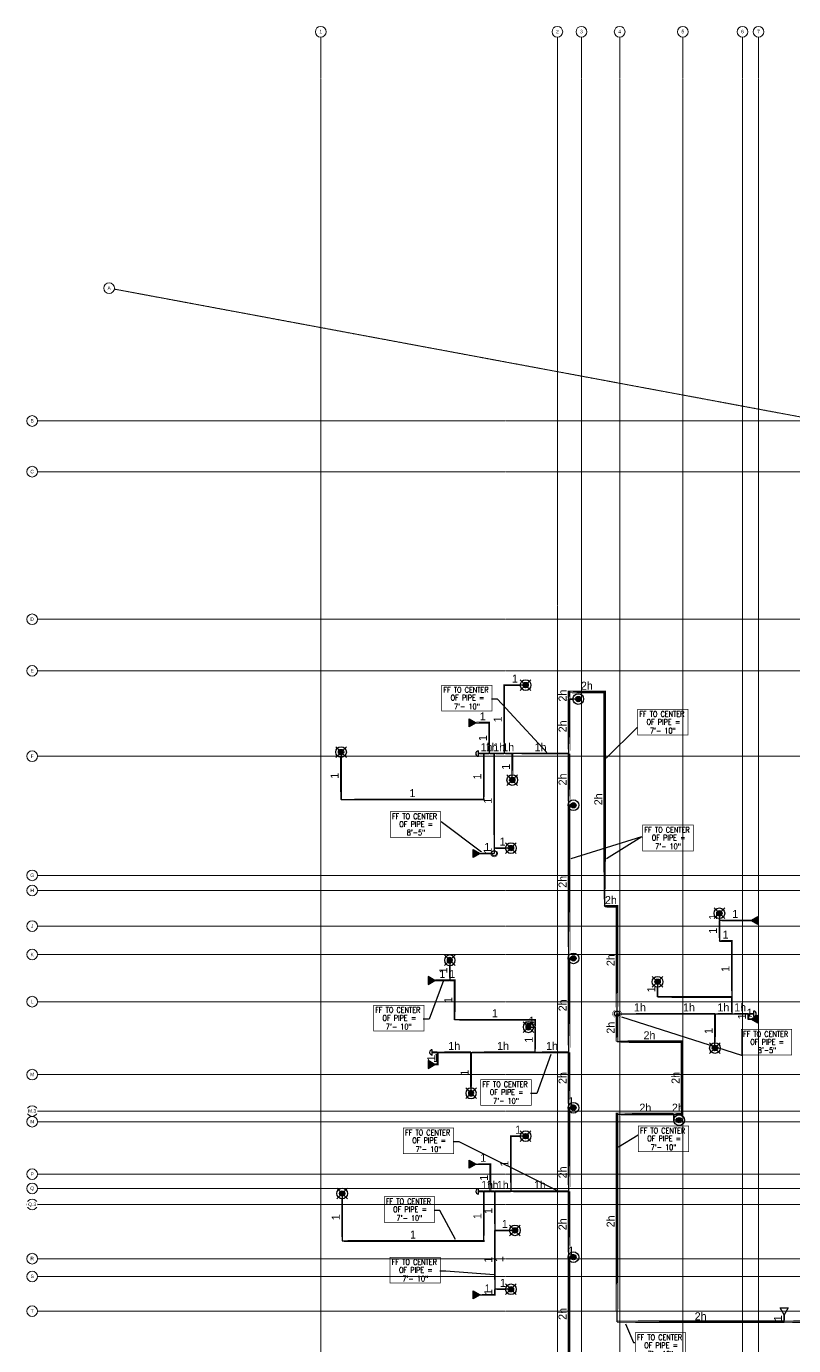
# Model space of a CAD drawing. Header units: inches. Extents: x -4862 to 241, y -496 to 4477.
# Drawn here: x -3679 to -2817, y 300 to 1784 of the extents above; entities that cross this region are included whole.
import ezdxf
from ezdxf.enums import TextEntityAlignment as Align

# ---------------------------------------------------------------- set-up
doc = ezdxf.new("R2010")
doc.units = ezdxf.units.IN
doc.header["$MEASUREMENT"] = 0
doc.linetypes.add('Grid Line', pattern=[0.875, 0.5, -0.125, 0.125, -0.125])
for name, color, linetype in [('Coordination', 1, 'Continuous'), ('headdn', 7, 'Continuous'), ('PIPEBL', 4, 'Continuous'), ('pipemn', 6, 'Continuous'), ('PIPESPC', 7, 'Continuous'), ('spk-cap', 7, 'Continuous'), ('spk-piperise', 7, 'Continuous'), ('TIDYPIPE', 7, 'Continuous')]:
    doc.layers.add(name, color=color, linetype=linetype)
doc.layers.add('S-GRID', color=1, linetype='Continuous', lineweight=9)
doc.layers.add('S-GRID-IDEN', color=1, linetype='Continuous', lineweight=13)
doc.styles.add('Arial', font='arial.ttf', dxfattribs={"height": 3.934132})
doc.styles.add('PDA1', font='ROMAND', dxfattribs={"width": 0.755})
doc.styles.add('PIPE', font='PIPE.SHX')
doc.dimstyles.get("Standard").update_dxf_attribs({"dimtxt": 0.18, "dimasz": 0.18, "dimexe": 0.18, "dimexo": 0.0625, "dimgap": 0.09, "dimtad": 0, "dimtih": 1, "dimtoh": 1, "dimdec": 4, "dimzin": 0, "dimdsep": 46, "dimtxsty": 'Standard', "dimcen": 0.09, "dimadec": 0, "dimazin": 0, "dimtfac": 1, "dimtdec": 4, "dimtofl": 0, "dimtmove": 0, "dimatfit": 3, "dimfxl": 1, "dimtolj": 1, "dimtzin": 0, "dimarcsym": 0})

# ---------------------------------------------------------------- blocks, each defined once
blk = doc.blocks.new('Grid - 3_16_-139788-MAIN LEVEL')
at = {"layer": 'S-GRID-IDEN'}
blk.add_circle((0, 0), 0.188, dxfattribs=at)
blk = doc.blocks.new('side2')
for p, q in [((0, 0), (7.8, 4.5)), ((7.8, -4.5), (0, 0)), ((7.8, 4.5), (7.8, -4.5))]:
    blk.add_line(p, q)
blk.add_solid([(7.8, -4.5), (0, 0), (7.8, 4.5)])
blk = doc.blocks.new('dpend2')
for p, q in [((-6, -6), (6, 6)), ((6, -6), (-6, 6))]:
    blk.add_line(p, q)
for radius in [6, 3]:
    blk.add_circle((0, 0), radius)
for points in [[(0, 0), (-3, 0), (-2.1, 2.1)], [(0, 0), (-3, 0), (-2.1, -2.1)], [(0, 0), (0, 3), (-2.1, 2.1)], [(0, 0), (0, -3), (-2.1, -2.1)], [(0, 0), (0, 3), (2.1, 2.1)], [(0, 0), (3, 0), (2.1, 2.1)], [(0, 0), (3, 0), (2.1, -2.1)], [(0, 0), (0, -3), (2.1, -2.1)]]:
    blk.add_solid(points)
blk = doc.blocks.new('dpend1')
for radius in [6, 3]:
    blk.add_circle((0, 0), radius)
for points in [[(0, 3), (-2.5, -1.6), (-2.6, 1.4)], [(0, 3), (-2.5, -1.6), (2.5, -1.6)], [(2.5, -1.6), (0, 3), (2.6, 1.5)], [(2.5, -1.6), (-2.5, -1.6), (0, -3)]]:
    blk.add_solid(points)
blk = doc.blocks.new('SIDE1')
for p, q in [((0, 0), (7.8, 4.5)), ((7.8, -4.5), (0, 0)), ((7.8, 4.5), (7.8, -4.5))]:
    blk.add_line(p, q)
blk = doc.blocks.new('PIPESPC')
at = {"layer": 'PIPESPC', "style": 'PIPE', "width": 0.9}
blk.add_attdef('SIZE', text='', height=9, dxfattribs=at).set_placement((0, 4), align=Align.CENTER)
at = {"layer": 'PIPESPC', "style": 'PIPE', "flags": 1}
blk.add_attdef('SCHED', (25.3, 3.9), '', height=9, dxfattribs=at)
blk = doc.blocks.new('CAP')
blk.add_line((0, 3), (0, -3))
blk.add_arc((0, 0), 3, 270, 90)
blk = doc.blocks.new('rise')
blk.add_circle((0, 0), 3)
blk = doc.blocks.new('vvvvbbbbbbbb')
at = {"layer": 'Coordination', "const_width": 0.75}
blk.add_lwpolyline([(2834.9, 1670), (2834.9, 1641.1), (2891.6, 1641.1), (2891.6, 1670), (2834.9, 1670)], dxfattribs=at)
at = {"layer": 'Coordination', "style": 'PDA1', "width": 0.755}
for s, p in [('FF TO CENTER', (2836.8, 1661.6)), ('OF PIPE = ', (2845, 1652.7)), ('7\'- 10"', (2848.8, 1642.9))]:
    blk.add_text(s, height=6.3, dxfattribs=at).set_placement(p)
blk = doc.blocks.new('TIDYRUN')
at = {"const_width": 0.5}
blk.add_lwpolyline([(-2.8, 2.8, -2.414214), (-2.8, -2.8, -1.737895)], format="xyb", dxfattribs=at)
blk = doc.blocks.new('TIDYDROP')
at = {"const_width": 0.5}
for points in [[(-2.2, 3.8, 0.737034), (-2.2, -3.8)], [(2.2, 3.8, -0.737034), (2.2, -3.8)]]:
    blk.add_lwpolyline(points, format="xyb", dxfattribs=at)

msp = doc.modelspace()

# ---------------------------------------------------------------- linework, layer by layer
at = {"layer": 'Coordination', "color": 1, "const_width": 0.75}
for points in [[(-3269.8, 900.7), (-3269.8, 871.9), (-3213.2, 871.9), (-3213.2, 900.7), (-3269.8, 900.7)], [(-2875.3, 655.9), (-2875.3, 627), (-2818.6, 627), (-2818.6, 655.9), (-2875.3, 655.9)]]:
    msp.add_lwpolyline(points, dxfattribs=at)
at = {"layer": 'PIPEBL', "color": 1}
for p, q in [((-3117.7, 1043), (-3141.9, 1043)), ((-3141.9, 1043), (-3141.9, 966)), ((-3058.5, 1027.3), (-3069, 1027.3)), ((-3173.2, 1000.7), (-3158.6, 1000.7)), ((-3158.6, 1000.7), (-3158.6, 966)), ((-3325.2, 967.7), (-3325.2, 914.3)), ((-3164.8, 966), (-3170.8, 966)), ((-3158.6, 966), (-3164.8, 966)), ((-3164.8, 914.3), (-3164.8, 966)), ((-3153.1, 966), (-3158.6, 966)), ((-3141.9, 966), (-3153.1, 966)), ((-3153.1, 966), (-3153.1, 859.7)), ((-3132.7, 966), (-3141.9, 966)), ((-3069, 966), (-3132.7, 966)), ((-3132.7, 936.2), (-3132.7, 966)), ((-3325.2, 914.3), (-3164.8, 914.3)), ((-3064, 907.9), (-3069, 907.9)), ((-3168.7, 853.7), (-3153.1, 853.7)), ((-3153.1, 859.7), (-3153.1, 853.7)), ((-3134.2, 859.7), (-3153.1, 859.7)), ((-2899.9, 786.4), (-2899.9, 778.4)), ((-2899.9, 778.4), (-2899.9, 755.2)), ((-2864.4, 778.4), (-2899.9, 778.4)), ((-2899.9, 755.2), (-2885.9, 755.2)), ((-2885.9, 755.2), (-2885.9, 692.3)), ((-3203, 733.5), (-3203, 711)), ((-3064, 735.7), (-3069, 735.7)), ((-3203, 711), (-3219.6, 711)), ((-3197.5, 711), (-3203, 711)), ((-3197.5, 666.7), (-3197.5, 711)), ((-2969.4, 709.4), (-2969.4, 692.3)), ((-2885.9, 692.3), (-2969.4, 692.3)), ((-2885.9, 692.3), (-2885.9, 673.4)), ((-3015, 673.4), (-2904.9, 673.4)), ((-2904.9, 634.9), (-2904.9, 673.4)), ((-2904.9, 673.4), (-2885.9, 673.4)), ((-2885.9, 673.4), (-2867.4, 673.4)), ((-2867.4, 673.4), (-2867.4, 667.4)), ((-2867.4, 673.4), (-2861.4, 673.4)), ((-3107, 666.7), (-3197.5, 666.7)), ((-3114.6, 658.5), (-3107, 658.5)), ((-3107, 658.5), (-3107, 666.7)), ((-3107, 630), (-3107, 658.5)), ((-2864.4, 667.4), (-2867.4, 667.4)), ((-3216.6, 630), (-3222.6, 630)), ((-3216.6, 630), (-3216.6, 616.5)), ((-3216.6, 630), (-3179.1, 630)), ((-3179.1, 584), (-3179.1, 630)), ((-3179.1, 630), (-3107, 630)), ((-3107, 630), (-3069, 630)), ((-3219.6, 616.5), (-3216.6, 616.5)), ((-3064, 567.7), (-3069, 567.7)), ((-2951.2, 553.8), (-2951.2, 560.6)), ((-2945.2, 553.8), (-2951.2, 553.8)), ((-3117.7, 535.8), (-3134.4, 535.8)), ((-3134.4, 535.8), (-3134.4, 473.7)), ((-3173.2, 504.3), (-3157.4, 504.3)), ((-3157.4, 473.7), (-3157.4, 504.3)), ((-3323.9, 471.3), (-3323.9, 417.9)), ((-3164.7, 473.7), (-3170.7, 473.7)), ((-3157.4, 473.7), (-3164.7, 473.7)), ((-3164.7, 417.9), (-3164.7, 473.7)), ((-3152.4, 473.7), (-3157.4, 473.7)), ((-3134.4, 473.7), (-3152.4, 473.7)), ((-3152.4, 473.7), (-3152.4, 429.8)), ((-3069, 473.7), (-3134.4, 473.7)), ((-3323.9, 417.9), (-3164.7, 417.9)), ((-3152.4, 429.8), (-3152.4, 363.6)), ((-3129.7, 429.8), (-3152.4, 429.8)), ((-3064, 399.7), (-3069, 399.7)), ((-3168.7, 357.3), (-3152.4, 357.3)), ((-3152.4, 363.6), (-3152.4, 357.3)), ((-3134.2, 363.6), (-3152.4, 363.6)), ((-2827, 327), (-2827, 335))]:
    msp.add_line(p, q, dxfattribs=at)
at = {"layer": 'pipemn', "color": 1}
for p, q in [((-3069, 1027.3), (-3069, 1035.1)), ((-3028.8, 1035.1), (-3069, 1035.1)), ((-3069, 966), (-3069, 1027.3)), ((-3028.8, 794.1), (-3028.8, 1035.1)), ((-3069, 907.9), (-3069, 966)), ((-3069, 735.7), (-3069, 907.9)), ((-3015, 794.1), (-3028.8, 794.1)), ((-3015, 673.4), (-3015, 794.1)), ((-3069, 630), (-3069, 735.7)), ((-3015, 642), (-3015, 673.4)), ((-2942, 642), (-3015, 642)), ((-2942, 560.6), (-2942, 642)), ((-3069, 567.7), (-3069, 630)), ((-3069, 473.7), (-3069, 567.7)), ((-3015, 553.8), (-3015, 560.6)), ((-3015, 560.6), (-2951.2, 560.6)), ((-3015, 327), (-3015, 553.8)), ((-2951.2, 560.6), (-2942, 560.6)), ((-3069, 399.7), (-3069, 473.7)), ((-3069, 272), (-3069, 399.7)), ((-3015, 327), (-2827, 327)), ((-2827, 327), (-2749.5, 327))]:
    msp.add_line(p, q, dxfattribs=at)
at = {"layer": 'TIDYPIPE', "color": 1}
for points, const_width in [([(-3142.9, 1043), (-3123.7, 1043)], 2), ([(-3141.9, 966), (-3141.9, 1044)], 2), ([(-3070.5, 1035.1), (-3027.3, 1035.1)], 3), ([(-3069, 1027.3), (-3069, 1036.6)], 3), ([(-3069, 966), (-3069, 1027.3)], 3), ([(-3069, 1027.3), (-3064.5, 1027.3)], 2), ([(-3028.8, 792.6), (-3028.8, 1036.6)], 3), ([(-3173.2, 1000.7), (-3157.6, 1000.7)], 2), ([(-3158.6, 966), (-3158.6, 1001.7)], 2), ([(-3170.8, 966), (-3164.8, 966)], 2), ([(-3164.8, 966), (-3158.6, 966)], 2), ([(-3164.8, 913.3), (-3164.8, 966)], 2), ([(-3158.6, 966), (-3153.1, 966)], 2), ([(-3153.1, 966), (-3141.9, 966)], 2), ([(-3153.1, 859.7), (-3153.1, 966)], 2), ([(-3141.9, 966), (-3132.7, 966)], 2), ([(-3132.7, 942.2), (-3132.7, 966)], 2), ([(-3132.7, 966), (-3069, 966)], 2), ([(-3069, 907.9), (-3069, 966)], 3), ([(-3325.2, 913.3), (-3325.2, 961.7)], 2), ([(-3326.2, 914.3), (-3163.8, 914.3)], 2), ([(-3069, 735.7), (-3069, 907.9)], 3), ([(-3153.1, 859.7), (-3140.2, 859.7)], 2), ([(-3168.7, 853.7), (-3157.6, 853.7)], 2), ([(-3030.3, 794.1), (-3013.5, 794.1)], 3), ([(-3015, 673.4), (-3015, 795.6)], 3), ([(-2899.9, 778.4), (-2899.9, 780.4)], 2), ([(-2899.9, 754.2), (-2899.9, 778.4)], 2), ([(-2899.9, 778.4), (-2864.4, 778.4)], 2), ([(-2885.9, 692.3), (-2885.9, 756.2)], 2), ([(-2900.9, 755.2), (-2884.9, 755.2)], 2), ([(-3203, 711), (-3203, 727.5)], 2), ([(-3069, 630), (-3069, 735.7)], 3), ([(-3197.5, 665.7), (-3197.5, 712)], 2), ([(-3219.6, 711), (-3203, 711)], 2), ([(-3203, 711), (-3196.5, 711)], 2), ([(-2969.4, 691.3), (-2969.4, 703.4)], 2), ([(-2970.4, 692.3), (-2885.9, 692.3)], 2), ([(-2885.9, 673.4), (-2885.9, 692.3)], 2), ([(-3198.5, 666.7), (-3106, 666.7)], 2), ([(-3107, 658.5), (-3107, 667.7)], 2), ([(-3015, 640.5), (-3015, 673.4)], 3), ([(-3010.5, 673.4), (-2904.9, 673.4)], 2), ([(-2904.9, 640.9), (-2904.9, 673.4)], 2), ([(-2904.9, 673.4), (-2885.9, 673.4)], 2), ([(-2885.9, 673.4), (-2867.4, 673.4)], 2), ([(-2868.4, 667.4), (-2864.4, 667.4)], 2), ([(-2867.4, 673.4), (-2861.4, 673.4)], 2), ([(-2867.4, 666.4), (-2867.4, 673.4)], 2), ([(-3107, 630), (-3107, 658.5)], 2), ([(-3016.5, 642), (-2940.5, 642)], 3), ([(-2942, 559.1), (-2942, 643.5)], 3), ([(-3222.6, 630), (-3216.6, 630)], 2), ([(-3216.6, 630), (-3179.1, 630)], 2), ([(-3216.6, 615.5), (-3216.6, 630)], 2), ([(-3179.1, 630), (-3107, 630)], 2), ([(-3179.1, 590), (-3179.1, 630)], 2), ([(-3107, 630), (-3069, 630)], 2), ([(-3069, 567.7), (-3069, 630)], 3), ([(-3219.6, 616.5), (-3215.6, 616.5)], 2), ([(-3069, 473.7), (-3069, 567.7)], 3), ([(-3016.5, 560.6), (-2951.2, 560.6)], 3), ([(-3015, 325.5), (-3015, 562.1)], 3), ([(-2951.2, 560.6), (-2940.5, 560.6)], 3), ([(-2951.2, 552.8), (-2951.2, 560.6)], 2), ([(-3135.4, 535.8), (-3123.7, 535.8)], 2), ([(-3134.4, 473.7), (-3134.4, 536.8)], 2), ([(-3173.2, 504.3), (-3156.4, 504.3)], 2), ([(-3157.4, 473.7), (-3157.4, 505.3)], 2), ([(-3069, 399.7), (-3069, 473.7)], 3), ([(-3323.9, 416.9), (-3323.9, 465.3)], 2), ([(-3170.7, 473.7), (-3164.7, 473.7)], 2), ([(-3164.7, 473.7), (-3157.4, 473.7)], 2), ([(-3164.7, 416.9), (-3164.7, 473.7)], 2), ([(-3157.4, 473.7), (-3152.4, 473.7)], 2), ([(-3152.4, 473.7), (-3134.4, 473.7)], 2), ([(-3152.4, 429.8), (-3152.4, 473.7)], 2), ([(-3134.4, 473.7), (-3069, 473.7)], 2), ([(-3152.4, 363.6), (-3152.4, 429.8)], 2), ([(-3152.4, 429.8), (-3135.7, 429.8)], 2), ([(-3324.9, 417.9), (-3163.7, 417.9)], 2), ([(-3069, 227.7), (-3069, 399.7)], 3), ([(-3168.7, 357.3), (-3151.4, 357.3)], 2), ([(-3152.4, 363.6), (-3140.2, 363.6)], 2), ([(-3152.4, 356.3), (-3152.4, 363.6)], 2), ([(-3016.5, 327), (-2827, 327)], 3), ([(-2827, 327), (-2749.5, 327)], 3), ([(-2827, 327), (-2827, 335)], 2)]:
    msp.add_lwpolyline(points, close=True, dxfattribs=dict(at, const_width=const_width))

# ---------------------------------------------------------------- block references
at = {"layer": 'headdn', "color": 1}
for name, p in [('dpend2', (-3117.7, 1043)), ('dpend1', (-3058.5, 1027.3)), ('dpend2', (-3325.2, 967.7)), ('dpend2', (-3132.7, 936.2)), ('dpend1', (-3064, 907.9)), ('dpend2', (-3134.2, 859.7)), ('side2', (-2864.4, 778.4)), ('dpend1', (-3064, 735.7)), ('side2', (-2864.4, 667.4)), ('dpend1', (-3064, 567.7)), ('dpend1', (-2945.2, 553.8)), ('dpend2', (-3117.7, 535.8)), ('dpend2', (-3323.9, 471.3)), ('dpend2', (-3129.7, 429.8)), ('dpend1', (-3064, 399.7)), ('dpend2', (-3134.2, 363.6))]:
    msp.add_blockref(name, p, dxfattribs=at)
for name, p, rotation in [('side2', (-3173.2, 1000.7), 180), ('side2', (-3168.7, 853.7), 180), ('dpend2', (-2899.9, 786.4), 270), ('dpend2', (-2969.4, 709.4), 270), ('dpend2', (-2904.9, 634.9), 270), ('side2', (-3173.2, 504.3), 180), ('side2', (-3168.7, 357.3), 180), ('SIDE1', (-2827, 335), 90)]:
    msp.add_blockref(name, p, dxfattribs=dict(at, rotation=rotation))
at = {"layer": 'headdn', "color": 1, "extrusion": (0, 0, -1), "zscale": -1, "rotation": 270}
for p in [(3203, 733.5), (3114.6, 658.5), (3179.1, 584)]:
    msp.add_blockref('dpend2', p, dxfattribs=at)
at = {"layer": 'headdn', "color": 1, "extrusion": (0, 0, -1), "zscale": -1}
for p in [(3219.6, 711), (3219.6, 616.5)]:
    msp.add_blockref('side2', p, dxfattribs=at)
at = {"layer": 'PIPESPC', "color": 1}
ref = msp.add_blockref('PIPESPC', (-3129.8, 1043), dxfattribs=at)
ref.add_attrib('SIZE', '1', dxfattribs={"color": 0, "height": 9, "style": 'PIPE'}).set_placement((-3129.8, 1043), align=Align.BOTTOM_CENTER)
for p in [(-6047, -627.1), (-5826.8, -654.3), (-5820.9, -784.5), (-6123.6, -987.1), (-6003, -1070.6), (-6090.1, -1124.9), (-5826, -1122.7), (-6111.6, -1202.4), (-6105, -1270.6), (-5829.4, -1355.3)]:
    msp.add_blockref('vvvvbbbbbbbb', p, dxfattribs=at)
ref = msp.add_blockref('PIPESPC', (-3048.9, 1035.1), dxfattribs=at)
ref.add_attrib('SIZE', '2h', dxfattribs={"color": 0, "height": 9, "style": 'PIPE'}).set_placement((-3048.9, 1035.1), align=Align.BOTTOM_CENTER)
ref = msp.add_blockref('PIPESPC', (-3069, 1031.2), dxfattribs=dict(at, rotation=90))
ref.add_attrib('SIZE', '2h', dxfattribs={"color": 0, "height": 9, "rotation": 90, "style": 'PIPE'}).set_placement((-3069, 1031.2), align=Align.BOTTOM_CENTER)
ref = msp.add_blockref('PIPESPC', (-3165.9, 1000.7), dxfattribs=at)
ref.add_attrib('SIZE', '1', dxfattribs={"color": 0, "height": 9, "style": 'PIPE'}).set_placement((-3165.9, 1000.7), align=Align.BOTTOM_CENTER)
ref = msp.add_blockref('PIPESPC', (-3141.9, 1004.5), dxfattribs=dict(at, rotation=90))
ref.add_attrib('SIZE', '1', dxfattribs={"color": 0, "height": 9, "rotation": 90, "style": 'PIPE'}).set_placement((-3141.9, 1004.5), align=Align.BOTTOM_CENTER)
ref = msp.add_blockref('PIPESPC', (-3069, 996.6), dxfattribs=dict(at, rotation=90))
ref.add_attrib('SIZE', '2h', dxfattribs={"color": 0, "height": 9, "rotation": 90, "style": 'PIPE'}).set_placement((-3069, 996.6), align=Align.BOTTOM_CENTER)
ref = msp.add_blockref('PIPESPC', (-3158.6, 983.4), dxfattribs=dict(at, rotation=90))
ref.add_attrib('SIZE', '1', dxfattribs={"color": 0, "height": 9, "rotation": 90, "style": 'PIPE'}).set_placement((-3158.6, 983.4), align=Align.BOTTOM_CENTER)
ref = msp.add_blockref('PIPESPC', (-3161.7, 966), dxfattribs=at)
ref.add_attrib('SIZE', '1h', dxfattribs={"color": 0, "height": 9, "style": 'PIPE'}).set_placement((-3161.7, 966), align=Align.BOTTOM_CENTER)
ref = msp.add_blockref('PIPESPC', (-3155.8, 966), dxfattribs=at)
ref.add_attrib('SIZE', '1h', dxfattribs={"color": 0, "height": 9, "style": 'PIPE'}).set_placement((-3155.8, 966), align=Align.BOTTOM_CENTER)
ref = msp.add_blockref('PIPESPC', (-3147.5, 966), dxfattribs=at)
ref.add_attrib('SIZE', '1h', dxfattribs={"color": 0, "height": 9, "style": 'PIPE'}).set_placement((-3147.5, 966), align=Align.BOTTOM_CENTER)
ref = msp.add_blockref('PIPESPC', (-3137.3, 966), dxfattribs=at)
ref.add_attrib('SIZE', '1h', dxfattribs={"color": 0, "height": 9, "style": 'PIPE'}).set_placement((-3137.3, 966), align=Align.BOTTOM_CENTER)
ref = msp.add_blockref('PIPESPC', (-3100.9, 966), dxfattribs=at)
ref.add_attrib('SIZE', '1h', dxfattribs={"color": 0, "height": 9, "style": 'PIPE'}).set_placement((-3100.9, 966), align=Align.BOTTOM_CENTER)
ref = msp.add_blockref('PIPESPC', (-3132.7, 951.1), dxfattribs=dict(at, rotation=90))
ref.add_attrib('SIZE', '1', dxfattribs={"color": 0, "height": 9, "rotation": 90, "style": 'PIPE'}).set_placement((-3132.7, 951.1), align=Align.BOTTOM_CENTER)
ref = msp.add_blockref('PIPESPC', (-3325.2, 941), dxfattribs=dict(at, rotation=90))
ref.add_attrib('SIZE', '1', dxfattribs={"color": 0, "height": 9, "rotation": 90, "style": 'PIPE'}).set_placement((-3325.2, 941), align=Align.BOTTOM_CENTER)
ref = msp.add_blockref('PIPESPC', (-3164.8, 940.2), dxfattribs=dict(at, rotation=90))
ref.add_attrib('SIZE', '1', dxfattribs={"color": 0, "height": 9, "rotation": 90, "style": 'PIPE'}).set_placement((-3164.8, 940.2), align=Align.BOTTOM_CENTER)
ref = msp.add_blockref('PIPESPC', (-3069, 936.9), dxfattribs=dict(at, rotation=89.99999999999518))
ref.add_attrib('SIZE', '2h', dxfattribs={"color": 0, "height": 9, "rotation": 90, "style": 'PIPE'}).set_placement((-3069, 936.9), align=Align.BOTTOM_CENTER)
ref = msp.add_blockref('PIPESPC', (-3245, 914.3), dxfattribs=at)
ref.add_attrib('SIZE', '1', dxfattribs={"color": 0, "height": 9, "style": 'PIPE'}).set_placement((-3245, 914.3), align=Align.BOTTOM_CENTER)
ref = msp.add_blockref('PIPESPC', (-3028.8, 914.6), dxfattribs=dict(at, rotation=90))
ref.add_attrib('SIZE', '2h', dxfattribs={"color": 0, "height": 9, "rotation": 90, "style": 'PIPE'}).set_placement((-3028.8, 914.6), align=Align.BOTTOM_CENTER)
ref = msp.add_blockref('PIPESPC', (-3153.1, 912.9), dxfattribs=dict(at, rotation=90))
ref.add_attrib('SIZE', '1', dxfattribs={"color": 0, "height": 9, "rotation": 90, "style": 'PIPE'}).set_placement((-3153.1, 912.9), align=Align.BOTTOM_CENTER)
ref = msp.add_blockref('PIPESPC', (-3160.9, 853.7), dxfattribs=at)
ref.add_attrib('SIZE', '1', dxfattribs={"color": 0, "height": 9, "style": 'PIPE'}).set_placement((-3160.9, 853.7), align=Align.BOTTOM_CENTER)
ref = msp.add_blockref('PIPESPC', (-3143.7, 859.7), dxfattribs=at)
ref.add_attrib('SIZE', '1', dxfattribs={"color": 0, "height": 9, "style": 'PIPE'}).set_placement((-3143.7, 859.7), align=Align.BOTTOM_CENTER)
ref = msp.add_blockref('PIPESPC', (-3153.1, 856.7), dxfattribs=dict(at, rotation=90))
ref.add_attrib('SIZE', '1', dxfattribs={"color": 0, "height": 9, "rotation": 90, "style": 'PIPE'}).set_placement((-3153.1, 856.7), align=Align.BOTTOM_CENTER)
ref = msp.add_blockref('PIPESPC', (-3069, 821.8), dxfattribs=dict(at, rotation=90))
ref.add_attrib('SIZE', '2h', dxfattribs={"color": 0, "height": 9, "rotation": 90, "style": 'PIPE'}).set_placement((-3069, 821.8), align=Align.BOTTOM_CENTER)
ref = msp.add_blockref('PIPESPC', (-3021.9, 794.1), dxfattribs=at)
ref.add_attrib('SIZE', '2h', dxfattribs={"color": 0, "height": 9, "style": 'PIPE'}).set_placement((-3021.9, 794.1), align=Align.BOTTOM_CENTER)
ref = msp.add_blockref('PIPESPC', (-2882.1, 778.4), dxfattribs=at)
ref.add_attrib('SIZE', '1', dxfattribs={"color": 0, "height": 9, "style": 'PIPE'}).set_placement((-2882.1, 778.4), align=Align.BOTTOM_CENTER)
ref = msp.add_blockref('PIPESPC', (-2899.9, 782.4), dxfattribs=dict(at, rotation=90))
ref.add_attrib('SIZE', '1', dxfattribs={"color": 0, "height": 9, "rotation": 90, "style": 'PIPE'}).set_placement((-2899.9, 782.4), align=Align.BOTTOM_CENTER)
ref = msp.add_blockref('PIPESPC', (-2899.9, 766.8), dxfattribs=dict(at, rotation=90))
ref.add_attrib('SIZE', '1', dxfattribs={"color": 0, "height": 9, "rotation": 90, "style": 'PIPE'}).set_placement((-2899.9, 766.8), align=Align.BOTTOM_CENTER)
ref = msp.add_blockref('PIPESPC', (-2892.9, 755.2), dxfattribs=at)
ref.add_attrib('SIZE', '1', dxfattribs={"color": 0, "height": 9, "style": 'PIPE'}).set_placement((-2892.9, 755.2), align=Align.BOTTOM_CENTER)
ref = msp.add_blockref('PIPESPC', (-3015, 733.7), dxfattribs=dict(at, rotation=90))
ref.add_attrib('SIZE', '2h', dxfattribs={"color": 0, "height": 9, "rotation": 90, "style": 'PIPE'}).set_placement((-3015, 733.7), align=Align.BOTTOM_CENTER)
ref = msp.add_blockref('PIPESPC', (-3203, 722.2), dxfattribs=dict(at, rotation=90))
ref.add_attrib('SIZE', '1', dxfattribs={"color": 0, "height": 9, "rotation": 90, "style": 'PIPE'}).set_placement((-3203, 722.2), align=Align.BOTTOM_CENTER)
ref = msp.add_blockref('PIPESPC', (-3211.3, 711), dxfattribs=at)
ref.add_attrib('SIZE', '1', dxfattribs={"color": 0, "height": 9, "style": 'PIPE'}).set_placement((-3211.3, 711), align=Align.BOTTOM_CENTER)
ref = msp.add_blockref('PIPESPC', (-3200.3, 711), dxfattribs=at)
ref.add_attrib('SIZE', '1', dxfattribs={"color": 0, "height": 9, "style": 'PIPE'}).set_placement((-3200.3, 711), align=Align.BOTTOM_CENTER)
ref = msp.add_blockref('PIPESPC', (-2885.9, 723.8), dxfattribs=dict(at, rotation=90))
ref.add_attrib('SIZE', '1', dxfattribs={"color": 0, "height": 9, "rotation": 90, "style": 'PIPE'}).set_placement((-2885.9, 723.8), align=Align.BOTTOM_CENTER)
ref = msp.add_blockref('PIPESPC', (-2969.4, 700.9), dxfattribs=dict(at, rotation=90))
ref.add_attrib('SIZE', '1', dxfattribs={"color": 0, "height": 9, "rotation": 90, "style": 'PIPE'}).set_placement((-2969.4, 700.9), align=Align.BOTTOM_CENTER)
ref = msp.add_blockref('PIPESPC', (-3197.5, 688.9), dxfattribs=dict(at, rotation=90))
ref.add_attrib('SIZE', '1', dxfattribs={"color": 0, "height": 9, "rotation": 90, "style": 'PIPE'}).set_placement((-3197.5, 688.9), align=Align.BOTTOM_CENTER)
ref = msp.add_blockref('PIPESPC', (-3069, 682.9), dxfattribs=dict(at, rotation=90.000000000001))
ref.add_attrib('SIZE', '2h', dxfattribs={"color": 0, "height": 9, "rotation": 90, "style": 'PIPE'}).set_placement((-3069, 682.9), align=Align.BOTTOM_CENTER)
ref = msp.add_blockref('PIPESPC', (-2989.2, 673.4), dxfattribs=at)
ref.add_attrib('SIZE', '1h', dxfattribs={"color": 0, "height": 9, "style": 'PIPE'}).set_placement((-2989.2, 673.4), align=Align.BOTTOM_CENTER)
ref = msp.add_blockref('PIPESPC', (-2934.1, 673.4), dxfattribs=at)
ref.add_attrib('SIZE', '1h', dxfattribs={"color": 0, "height": 9, "style": 'PIPE'}).set_placement((-2934.1, 673.4), align=Align.BOTTOM_CENTER)
ref = msp.add_blockref('PIPESPC', (-2895.4, 673.4), dxfattribs=at)
ref.add_attrib('SIZE', '1h', dxfattribs={"color": 0, "height": 9, "style": 'PIPE'}).set_placement((-2895.4, 673.4), align=Align.BOTTOM_CENTER)
ref = msp.add_blockref('PIPESPC', (-2876.6, 673.4), dxfattribs=at)
ref.add_attrib('SIZE', '1h', dxfattribs={"color": 0, "height": 9, "style": 'PIPE'}).set_placement((-2876.6, 673.4), align=Align.BOTTOM_CENTER)
ref = msp.add_blockref('PIPESPC', (-3152.3, 666.7), dxfattribs=at)
ref.add_attrib('SIZE', '1', dxfattribs={"color": 0, "height": 9, "style": 'PIPE'}).set_placement((-3152.3, 666.7), align=Align.BOTTOM_CENTER)
ref = msp.add_blockref('PIPESPC', (-3110.8, 658.5), dxfattribs=at)
ref.add_attrib('SIZE', '1', dxfattribs={"color": 0, "height": 9, "style": 'PIPE'}).set_placement((-3110.8, 658.5), align=Align.BOTTOM_CENTER)
ref = msp.add_blockref('PIPESPC', (-2867.4, 670.4), dxfattribs=dict(at, rotation=90))
ref.add_attrib('SIZE', '1', dxfattribs={"color": 0, "height": 9, "rotation": 90, "style": 'PIPE'}).set_placement((-2867.4, 670.4), align=Align.BOTTOM_CENTER)
ref = msp.add_blockref('PIPESPC', (-2865.9, 667.4), dxfattribs=at)
ref.add_attrib('SIZE', '1', dxfattribs={"color": 0, "height": 9, "style": 'PIPE'}).set_placement((-2865.9, 667.4), align=Align.BOTTOM_CENTER)
ref = msp.add_blockref('PIPESPC', (-3107, 662.6), dxfattribs=dict(at, rotation=90))
ref.add_attrib('SIZE', '1', dxfattribs={"color": 0, "height": 9, "rotation": 90, "style": 'PIPE'}).set_placement((-3107, 662.6), align=Align.BOTTOM_CENTER)
ref = msp.add_blockref('PIPESPC', (-3015, 657.7), dxfattribs=dict(at, rotation=90))
ref.add_attrib('SIZE', '2h', dxfattribs={"color": 0, "height": 9, "rotation": 90, "style": 'PIPE'}).set_placement((-3015, 657.7), align=Align.BOTTOM_CENTER)
ref = msp.add_blockref('PIPESPC', (-2978.5, 642), dxfattribs=at)
ref.add_attrib('SIZE', '2h', dxfattribs={"color": 0, "height": 9, "style": 'PIPE'}).set_placement((-2978.5, 642), align=Align.BOTTOM_CENTER)
ref = msp.add_blockref('PIPESPC', (-2904.9, 654.1), dxfattribs=dict(at, rotation=90))
ref.add_attrib('SIZE', '1', dxfattribs={"color": 0, "height": 9, "rotation": 90, "style": 'PIPE'}).set_placement((-2904.9, 654.1), align=Align.BOTTOM_CENTER)
ref = msp.add_blockref('PIPESPC', (-3197.9, 630), dxfattribs=at)
ref.add_attrib('SIZE', '1h', dxfattribs={"color": 0, "height": 9, "style": 'PIPE'}).set_placement((-3197.9, 630), align=Align.BOTTOM_CENTER)
ref = msp.add_blockref('PIPESPC', (-3143.1, 630), dxfattribs=at)
ref.add_attrib('SIZE', '1h', dxfattribs={"color": 0, "height": 9, "style": 'PIPE'}).set_placement((-3143.1, 630), align=Align.BOTTOM_CENTER)
ref = msp.add_blockref('PIPESPC', (-3107, 644.2), dxfattribs=dict(at, rotation=90.00000000001091))
ref.add_attrib('SIZE', '1', dxfattribs={"color": 0, "height": 9, "rotation": 90, "style": 'PIPE'}).set_placement((-3107, 644.2), align=Align.BOTTOM_CENTER)
ref = msp.add_blockref('PIPESPC', (-3088, 630), dxfattribs=at)
ref.add_attrib('SIZE', '1h', dxfattribs={"color": 0, "height": 9, "style": 'PIPE'}).set_placement((-3088, 630), align=Align.BOTTOM_CENTER)
ref = msp.add_blockref('PIPESPC', (-3216.6, 623.2), dxfattribs=dict(at, rotation=90))
ref.add_attrib('SIZE', '1', dxfattribs={"color": 0, "height": 9, "rotation": 90, "style": 'PIPE'}).set_placement((-3216.6, 623.2), align=Align.BOTTOM_CENTER)
ref = msp.add_blockref('PIPESPC', (-3218.1, 616.5), dxfattribs=at)
ref.add_attrib('SIZE', '1', dxfattribs={"color": 0, "height": 9, "style": 'PIPE'}).set_placement((-3218.1, 616.5), align=Align.BOTTOM_CENTER)
ref = msp.add_blockref('PIPESPC', (-3179.1, 607), dxfattribs=dict(at, rotation=90))
ref.add_attrib('SIZE', '1', dxfattribs={"color": 0, "height": 9, "rotation": 90, "style": 'PIPE'}).set_placement((-3179.1, 607), align=Align.BOTTOM_CENTER)
ref = msp.add_blockref('PIPESPC', (-3069, 601.1), dxfattribs=dict(at, rotation=90))
ref.add_attrib('SIZE', '2h', dxfattribs={"color": 0, "height": 9, "rotation": 90, "style": 'PIPE'}).set_placement((-3069, 601.1), align=Align.BOTTOM_CENTER)
ref = msp.add_blockref('PIPESPC', (-2942, 601.3), dxfattribs=dict(at, rotation=90))
ref.add_attrib('SIZE', '2h', dxfattribs={"color": 0, "height": 9, "rotation": 90, "style": 'PIPE'}).set_placement((-2942, 601.3), align=Align.BOTTOM_CENTER)
ref = msp.add_blockref('PIPESPC', (-3066.5, 567.7), dxfattribs=at)
ref.add_attrib('SIZE', '1', dxfattribs={"color": 0, "height": 9, "style": 'PIPE'}).set_placement((-3066.5, 567.7), align=Align.BOTTOM_CENTER)
ref = msp.add_blockref('PIPESPC', (-2983.1, 560.6), dxfattribs=at)
ref.add_attrib('SIZE', '2h', dxfattribs={"color": 0, "height": 9, "style": 'PIPE'}).set_placement((-2983.1, 560.6), align=Align.BOTTOM_CENTER)
ref = msp.add_blockref('PIPESPC', (-2946.6, 560.6), dxfattribs=at)
ref.add_attrib('SIZE', '2h', dxfattribs={"color": 0, "height": 9, "style": 'PIPE'}).set_placement((-2946.6, 560.6), align=Align.BOTTOM_CENTER)
ref = msp.add_blockref('PIPESPC', (-3126.1, 535.8), dxfattribs=at)
ref.add_attrib('SIZE', '1', dxfattribs={"color": 0, "height": 9, "style": 'PIPE'}).set_placement((-3126.1, 535.8), align=Align.BOTTOM_CENTER)
ref = msp.add_blockref('PIPESPC', (-3165.3, 504.3), dxfattribs=at)
ref.add_attrib('SIZE', '1', dxfattribs={"color": 0, "height": 9, "style": 'PIPE'}).set_placement((-3165.3, 504.3), align=Align.BOTTOM_CENTER)
ref = msp.add_blockref('PIPESPC', (-3134.4, 504.7), dxfattribs=dict(at, rotation=90))
ref.add_attrib('SIZE', '1', dxfattribs={"color": 0, "height": 9, "rotation": 90, "style": 'PIPE'}).set_placement((-3134.4, 504.7), align=Align.BOTTOM_CENTER)
ref = msp.add_blockref('PIPESPC', (-3157.4, 489), dxfattribs=dict(at, rotation=90))
ref.add_attrib('SIZE', '1', dxfattribs={"color": 0, "height": 9, "rotation": 90, "style": 'PIPE'}).set_placement((-3157.4, 489), align=Align.BOTTOM_CENTER)
ref = msp.add_blockref('PIPESPC', (-3069, 495), dxfattribs=dict(at, rotation=90))
ref.add_attrib('SIZE', '2h', dxfattribs={"color": 0, "height": 9, "rotation": 90, "style": 'PIPE'}).set_placement((-3069, 495), align=Align.BOTTOM_CENTER)
ref = msp.add_blockref('PIPESPC', (-3161, 473.7), dxfattribs=at)
ref.add_attrib('SIZE', '1h', dxfattribs={"color": 0, "height": 9, "style": 'PIPE'}).set_placement((-3161, 473.7), align=Align.BOTTOM_CENTER)
ref = msp.add_blockref('PIPESPC', (-3154.9, 473.7), dxfattribs=at)
ref.add_attrib('SIZE', '1h', dxfattribs={"color": 0, "height": 9, "style": 'PIPE'}).set_placement((-3154.9, 473.7), align=Align.BOTTOM_CENTER)
ref = msp.add_blockref('PIPESPC', (-3143.4, 473.7), dxfattribs=at)
ref.add_attrib('SIZE', '1h', dxfattribs={"color": 0, "height": 9, "style": 'PIPE'}).set_placement((-3143.4, 473.7), align=Align.BOTTOM_CENTER)
ref = msp.add_blockref('PIPESPC', (-3101.7, 473.7), dxfattribs=at)
ref.add_attrib('SIZE', '1h', dxfattribs={"color": 0, "height": 9, "style": 'PIPE'}).set_placement((-3101.7, 473.7), align=Align.BOTTOM_CENTER)
ref = msp.add_blockref('PIPESPC', (-3323.9, 444.6), dxfattribs=dict(at, rotation=90))
ref.add_attrib('SIZE', '1', dxfattribs={"color": 0, "height": 9, "rotation": 90, "style": 'PIPE'}).set_placement((-3323.9, 444.6), align=Align.BOTTOM_CENTER)
ref = msp.add_blockref('PIPESPC', (-3164.7, 445.8), dxfattribs=dict(at, rotation=90))
ref.add_attrib('SIZE', '1', dxfattribs={"color": 0, "height": 9, "rotation": 90, "style": 'PIPE'}).set_placement((-3164.7, 445.8), align=Align.BOTTOM_CENTER)
ref = msp.add_blockref('PIPESPC', (-3152.4, 451.7), dxfattribs=dict(at, rotation=90))
ref.add_attrib('SIZE', '1', dxfattribs={"color": 0, "height": 9, "rotation": 90, "style": 'PIPE'}).set_placement((-3152.4, 451.7), align=Align.BOTTOM_CENTER)
ref = msp.add_blockref('PIPESPC', (-3015, 439.9), dxfattribs=dict(at, rotation=90))
ref.add_attrib('SIZE', '2h', dxfattribs={"color": 0, "height": 9, "rotation": 90, "style": 'PIPE'}).set_placement((-3015, 439.9), align=Align.BOTTOM_CENTER)
ref = msp.add_blockref('PIPESPC', (-3141.1, 429.8), dxfattribs=at)
ref.add_attrib('SIZE', '1', dxfattribs={"color": 0, "height": 9, "style": 'PIPE'}).set_placement((-3141.1, 429.8), align=Align.BOTTOM_CENTER)
ref = msp.add_blockref('PIPESPC', (-3069, 436.7), dxfattribs=dict(at, rotation=90))
ref.add_attrib('SIZE', '2h', dxfattribs={"color": 0, "height": 9, "rotation": 90, "style": 'PIPE'}).set_placement((-3069, 436.7), align=Align.BOTTOM_CENTER)
ref = msp.add_blockref('PIPESPC', (-3244.3, 417.9), dxfattribs=at)
ref.add_attrib('SIZE', '1', dxfattribs={"color": 0, "height": 9, "style": 'PIPE'}).set_placement((-3244.3, 417.9), align=Align.BOTTOM_CENTER)
ref = msp.add_blockref('PIPESPC', (-3066.5, 399.7), dxfattribs=at)
ref.add_attrib('SIZE', '1', dxfattribs={"color": 0, "height": 9, "style": 'PIPE'}).set_placement((-3066.5, 399.7), align=Align.BOTTOM_CENTER)
ref = msp.add_blockref('PIPESPC', (-3152.4, 396.7), dxfattribs=dict(at, rotation=90))
ref.add_attrib('SIZE', '1', dxfattribs={"color": 0, "height": 9, "rotation": 90, "style": 'PIPE'}).set_placement((-3152.4, 396.7), align=Align.BOTTOM_CENTER)
ref = msp.add_blockref('PIPESPC', (-3140.2, 397.6), dxfattribs=dict(at, rotation=90))
ref.add_attrib('SIZE', '1', dxfattribs={"color": 0, "height": 9, "rotation": 90, "style": 'PIPE'}).set_placement((-3140.2, 397.6), align=Align.BOTTOM_CENTER)
ref = msp.add_blockref('PIPESPC', (-3143.3, 363.6), dxfattribs=at)
ref.add_attrib('SIZE', '1', dxfattribs={"color": 0, "height": 9, "style": 'PIPE'}).set_placement((-3143.3, 363.6), align=Align.BOTTOM_CENTER)
ref = msp.add_blockref('PIPESPC', (-3152.4, 360.5), dxfattribs=dict(at, rotation=90))
ref.add_attrib('SIZE', '1', dxfattribs={"color": 0, "height": 9, "rotation": 90, "style": 'PIPE'}).set_placement((-3152.4, 360.5), align=Align.BOTTOM_CENTER)
ref = msp.add_blockref('PIPESPC', (-3160.6, 357.3), dxfattribs=at)
ref.add_attrib('SIZE', '1', dxfattribs={"color": 0, "height": 9, "style": 'PIPE'}).set_placement((-3160.6, 357.3), align=Align.BOTTOM_CENTER)
ref = msp.add_blockref('PIPESPC', (-3069, 335.9), dxfattribs=dict(at, rotation=90.00000000000077))
ref.add_attrib('SIZE', '2h', dxfattribs={"color": 0, "height": 9, "rotation": 90, "style": 'PIPE'}).set_placement((-3069, 335.9), align=Align.BOTTOM_CENTER)
ref = msp.add_blockref('PIPESPC', (-2921, 326), dxfattribs=at)
ref.add_attrib('SIZE', '2h', dxfattribs={"color": 0, "height": 9, "style": 'PIPE'}).set_placement((-2921, 326), align=Align.BOTTOM_CENTER)
ref = msp.add_blockref('PIPESPC', (-2827, 331), dxfattribs=dict(at, rotation=90))
ref.add_attrib('SIZE', '1', dxfattribs={"color": 0, "height": 9, "rotation": 90, "style": 'PIPE'}).set_placement((-2827, 331), align=Align.BOTTOM_CENTER)
at = {"layer": 'S-GRID-IDEN'}
for p, xscale, yscale, zscale, rotation in [((-3348, 1777.7), 31.99999999999999, 31.99999999999999, 31.99999999999999, 180), ((-3055, 1777.7), 31.99999999999999, 31.99999999999999, 31.99999999999999, 180), ((-3012, 1777.7), 31.99999999999999, 31.99999999999999, 31.99999999999999, 180), ((-2941, 1777.7), 31.99999999999999, 31.99999999999999, 31.99999999999999, 180), ((-2874, 1777.7), 31.99999999999999, 31.99999999999999, 31.99999999999999, 180), ((-2856, 1777.7), 31.99999999999999, 31.99999999999999, 31.99999999999999, 180), ((-3585.9, 1489.4), 31.99999999999998, 31.99999999999998, 31.99999999999998, 259.4416666666667), ((-3672.4, 1340), 31.99999999999999, 31.99999999999999, 31.99999999999999, 269.9999999999996), ((-3672.4, 1283), 31.99999999999999, 31.99999999999999, 31.99999999999999, 269.9999999999996), ((-3672.4, 1117), 31.99999999999999, 31.99999999999999, 31.99999999999999, 269.9999999999996), ((-3672.4, 1059), 31.99999999999999, 31.99999999999999, 31.99999999999999, 269.9999999999996), ((-3672.4, 963), 31.99999999999999, 31.99999999999999, 31.99999999999999, 90), ((-3672.4, 829), 31.99999999999999, 31.99999999999999, 31.99999999999999, 90), ((-3672.4, 812), 31.99999999999999, 31.99999999999999, 31.99999999999999, 269.9999999999996), ((-3672.4, 772), 31.99999999999999, 31.99999999999999, 31.99999999999999, 269.9999999999996), ((-3672.4, 740), 31.99999999999999, 31.99999999999999, 31.99999999999999, 269.9999999999996), ((-3672.4, 687), 31.99999999999999, 31.99999999999999, 31.99999999999999, 269.9999999999996), ((-3672.4, 605), 31.99999999999999, 31.99999999999999, 31.99999999999999, 269.9999999999996), ((-3672.4, 552), 31.99999999999999, 31.99999999999999, 31.99999999999999, 90), ((-3672.4, 477), 31.99999999999999, 31.99999999999999, 31.99999999999999, 269.9999999999996), ((-3672.4, 459), 31.99999999999999, 31.99999999999999, 31.99999999999999, 269.9999999999996), ((-3672.4, 398), 31.99999999999999, 31.99999999999999, 31.99999999999999, 269.9999999999996), ((-3672.4, 378), 31.99999999999999, 31.99999999999999, 31.99999999999999, 269.9999999999996), ((-3672.4, 339), 31.99999999999999, 31.99999999999999, 31.99999999999999, 269.9999999999996)]:
    msp.add_blockref('Grid - 3_16_-139788-MAIN LEVEL', p, dxfattribs=dict(at, xscale=xscale, yscale=yscale, zscale=zscale, rotation=rotation))
at = {"layer": 'S-GRID-IDEN', "xscale": 31.99999999999999, "yscale": 31.99999999999999, "zscale": 31.99999999999999}
msp.add_blockref('Grid - 3_16_-139788-MAIN LEVEL', (-3082, 1777.7), dxfattribs=at)
at = {"layer": 'spk-cap', "color": 1}
for p, rotation in [((-3170.8, 966), 180.0000000000556), ((-3222.6, 630), 180.0000000000555), ((-3170.7, 473.7), 180.0000000000556)]:
    msp.add_blockref('CAP', p, dxfattribs=dict(at, rotation=rotation))
msp.add_blockref('CAP', (-2861.4, 673.4), dxfattribs=at)
at = {"layer": 'spk-piperise', "color": 1}
msp.add_blockref('rise', (-3153.1, 853.7), dxfattribs=at)
at = {"layer": 'spk-piperise', "color": 1, "rotation": 90.00000000002773}
msp.add_blockref('rise', (-3015, 673.4), dxfattribs=at)
at = {"layer": 'TIDYPIPE', "color": 1}
for name, p, rotation in [('TIDYRUN', (-3153.1, 853.7), 270.0000000000173), ('TIDYDROP', (-3015, 673.4), 180)]:
    msp.add_blockref(name, p, dxfattribs=dict(at, rotation=rotation))

# ---------------------------------------------------------------- texts
at = {"layer": 'Coordination', "color": 1, "style": 'PDA1', "width": 0.755}
for s, p in [('FF TO CENTER', (-3268, 892.3)), ('OF PIPE = ', (-3259.7, 883.5)), ('8\'-5"', (-3251.3, 874.1)), ('FF TO CENTER', (-2873.4, 647.4)), ('OF PIPE = ', (-2865.1, 638.6)), ('8\'-5"', (-2856.7, 629.3))]:
    msp.add_text(s, height=6.3, dxfattribs=at).set_placement(p)

# ---------------------------------------------------------------- leaders
at = {"layer": 'Coordination', "color": 1}
for points in [[(-3094, 967.1), (-3149.4, 1027.3), (-3156.1, 1027.3)], [(-3027.3, 961), (-2992.4, 995.5)], [(-3167.3, 855.3), (-3212.6, 889.3)], [(-3066.6, 848.1), (-2987.2, 872.9)], [(-3026.8, 848.1), (-2987.2, 872.9)], [(-3210.1, 711), (-3226, 667.3), (-3232.7, 667.3)], [(-3010.1, 669.8), (-2875.2, 626.8), (-2874, 626.8)], [(-3089.5, 627.5), (-3105.3, 583.8), (-3112.1, 583.8)], [(-3013.3, 523.7), (-2991.1, 537.1)], [(-3082.5, 474.7), (-3192.5, 529.5), (-3199.2, 529.5)], [(-3196.6, 419.5), (-3214, 452), (-3220.7, 452)], [(-3152.9, 380), (-3207.3, 383.8), (-3214, 383.8)], [(-3005.4, 324.6), (-2996.4, 303.8), (-2994.6, 303.8)]]:
    msp.add_leader(points, dimstyle='Standard', dxfattribs=at)

# ---------------------------------------------------------------- next in the draw order: texts
at = {"layer": 'S-GRID-IDEN', "lineweight": 9, "char_height": 3.93, "attachment_point": 2, "line_spacing_factor": 0.938532, "style": 'Arial', "bg_fill": 3, "box_fill_scale": 1.25, "bg_fill_color": 0, "bg_fill_transparency": 0}
for s, insert, width in [('1', (-3348, 1779.9), 3.648), ('2', (-3082, 1779.8), 3.648), ('3', (-3055, 1779.9), 3.648), ('4', (-3012, 1779.9), 3.648), ('5', (-2941, 1779.9), 3.648), ('6', (-2874, 1779.9), 3.648), ('7', (-2856, 1779.9), 3.648), ('A', (-3585.9, 1491.5), 4.368), ('B', (-3672.4, 1342.1), 4.368), ('C', (-3672.4, 1285.1), 4.704), ('D', (-3672.4, 1119.1), 4.704), ('E', (-3672.4, 1061.1), 4.368), ('F', (-3672.4, 965.1), 3.984), ('G', (-3672.4, 831.1), 5.088), ('H', (-3672.4, 814.1), 4.704), ('J', (-3672.4, 774.1), 3.264), ('K', (-3672.4, 742.1), 4.368), ('L', (-3672.4, 689.1), 3.648), ('M', (-3672.4, 607.1), 5.424), ('N', (-3672.4, 554.1), 4.704), ('Q', (-3672.4, 479.1), 5.088), ('Q.3', (-3672.4, 461.1), 10.56), ('R', (-3672.4, 400.1), 4.704), ('S', (-3672.4, 380.1), 4.368), ('T', (-3672.4, 341.1), 3.984)]:
    msp.add_mtext(s, dxfattribs=dict(at, insert=insert, width=width))

# ---------------------------------------------------------------- next in the draw order: linework, layer by layer
at = {"layer": 'S-GRID', "linetype": 'Grid Line'}
for p, q in [((-3348, 1771.7), (-3348, -484.3)), ((-3082, -484.3), (-3082, 1771.7)), ((-3055, 1771.7), (-3055, -484.3)), ((-3012, 1771.7), (-3012, -484.3)), ((-2941, 1771.7), (-2941, -484.3)), ((-2874, 1771.7), (-2874, -484.3)), ((-2856, 1771.7), (-2856, -484.3)), ((-3580, 1488.3), (228, 778.5)), ((-3666.4, 1340), (228, 1340)), ((-3666.4, 1283), (228, 1283)), ((-3666.4, 1117), (228, 1117)), ((-3666.4, 1059), (228, 1059)), ((228, 963), (-3666.4, 963)), ((228, 829), (-3666.4, 829)), ((-3666.4, 812), (228, 812)), ((-3666.4, 772), (228, 772)), ((-3666.4, 740), (228, 740)), ((-3666.4, 687), (228, 687)), ((-3666.4, 605), (228, 605)), ((228, 552), (-3666.4, 552)), ((-3666.4, 477), (228, 477)), ((-3666.4, 459), (228, 459)), ((-3666.4, 398), (228, 398)), ((-3666.4, 378), (228, 378)), ((-3666.4, 339), (226, 339))]:
    msp.add_line(p, q, dxfattribs=at)

# ---------------------------------------------------------------- next in the draw order: block references
at = {"layer": 'S-GRID-IDEN', "xscale": 31.99999999999999, "yscale": 31.99999999999999, "zscale": 31.99999999999999, "rotation": 269.9999999999996}
for p in [(-3672.4, 564), (-3672.4, 493)]:
    msp.add_blockref('Grid - 3_16_-139788-MAIN LEVEL', p, dxfattribs=at)

# ---------------------------------------------------------------- next in the draw order: texts
at = {"layer": 'S-GRID-IDEN', "lineweight": 9, "char_height": 3.93, "attachment_point": 2, "line_spacing_factor": 0.938532, "style": 'Arial', "bg_fill": 3, "box_fill_scale": 1.25, "bg_fill_color": 0, "bg_fill_transparency": 0}
for s, insert, width in [('M.3', (-3672.4, 566.1), 10.896), ('P', (-3672.4, 495.1), 4.368)]:
    msp.add_mtext(s, dxfattribs=dict(at, insert=insert, width=width))

# ---------------------------------------------------------------- next in the draw order: linework, layer by layer
at = {"layer": 'S-GRID', "linetype": 'Grid Line'}
for p, q in [((-3666.4, 564), (228, 564)), ((-3666.4, 493), (228, 493))]:
    msp.add_line(p, q, dxfattribs=at)

doc.saveas('drawing.dxf')
